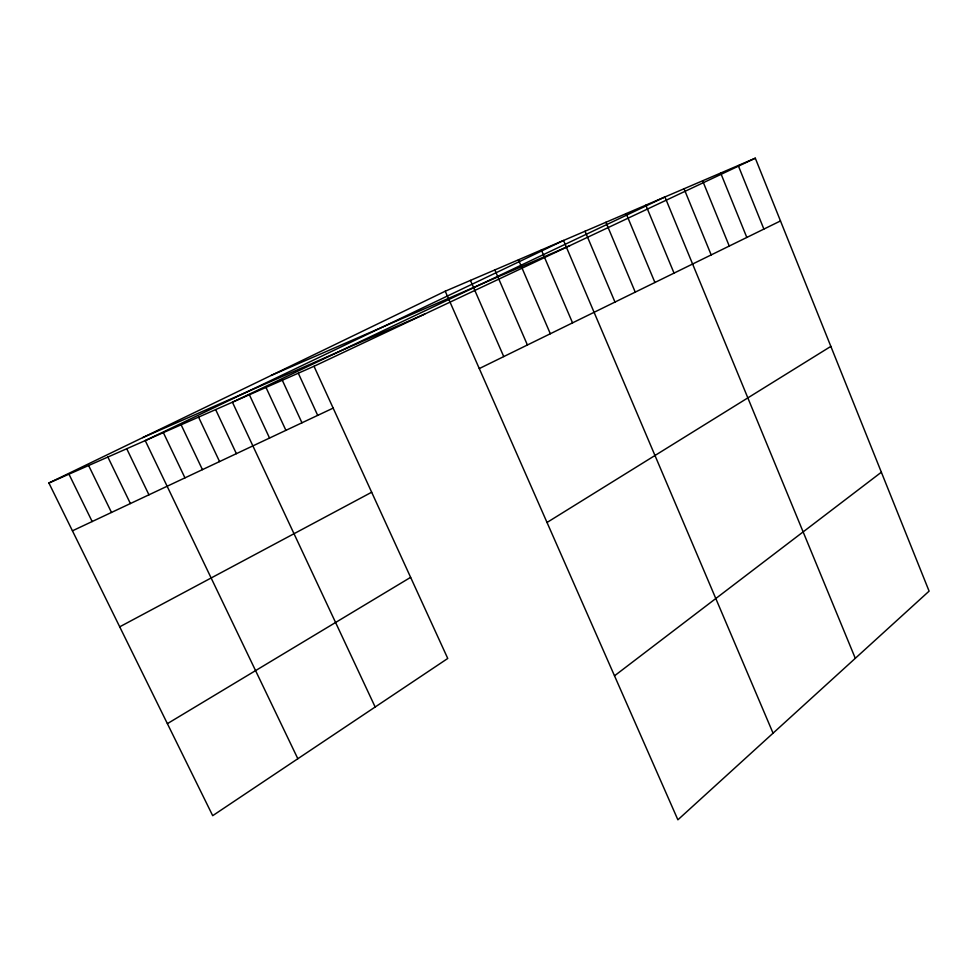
<?xml version="1.0" encoding="UTF-8"?>
<svg xmlns="http://www.w3.org/2000/svg" width="978" height="978" viewBox="0 0 978 978"><rect width="100%" height="100%" fill="white"/><g stroke="black" fill="none" stroke-linecap="round" stroke-linejoin="round"><path stroke-width="1.47" d="M614.514 675.81L881.361 472.215M547.02 522.472L830.848 346.395M167.385 723.659L410.626 577.35M119.707 626.825L371.664 492.24M479.293 368.572L780.493 220.942M48.9 483.01L314.011 366.285L447.753 658.463L212.691 815.676L48.9 483.01L445.234 291.212L755.297 158.191L929.1 591.14L677.888 819.808L445.234 291.212M314.011 366.285L755.297 158.191M72.445 530.822L333.156 408.107M142.654 437.643L424.709 314.085M271.187 375.442L569.905 245.612M68.961 474.171L92.164 521.543M88.619 465.516L111.48 512.448M107.873 457.044L130.404 503.548M126.737 448.743L148.949 494.819M297.838 758.732L145.233 440.601L563.536 240.466L773.06 733.182M163.363 432.618L184.952 477.863M181.126 424.794L202.434 469.636M198.558 417.117L219.573 461.579M215.649 409.599L236.383 453.658M375.161 707.008L232.422 402.215L664.93 196.957L855.298 658.316M249.378 394.745L269.549 438.046M265.992 387.435L285.906 430.344M282.312 380.246L301.957 422.789M298.302 373.205L317.703 415.381M470.442 280.393L503.743 356.591M494.844 269.928L527.411 344.989M518.462 259.793L550.333 333.755M541.347 249.977L572.546 322.862M585.04 231.236L614.979 302.068M605.908 222.275L635.248 292.141M626.164 213.595L654.918 282.495M645.822 205.16L674.038 273.119M684.05 188.754L711.189 254.903M702.632 180.783L729.258 246.053M720.676 173.045L746.813 237.446M738.231 165.514L763.879 229.084"/></g></svg>
